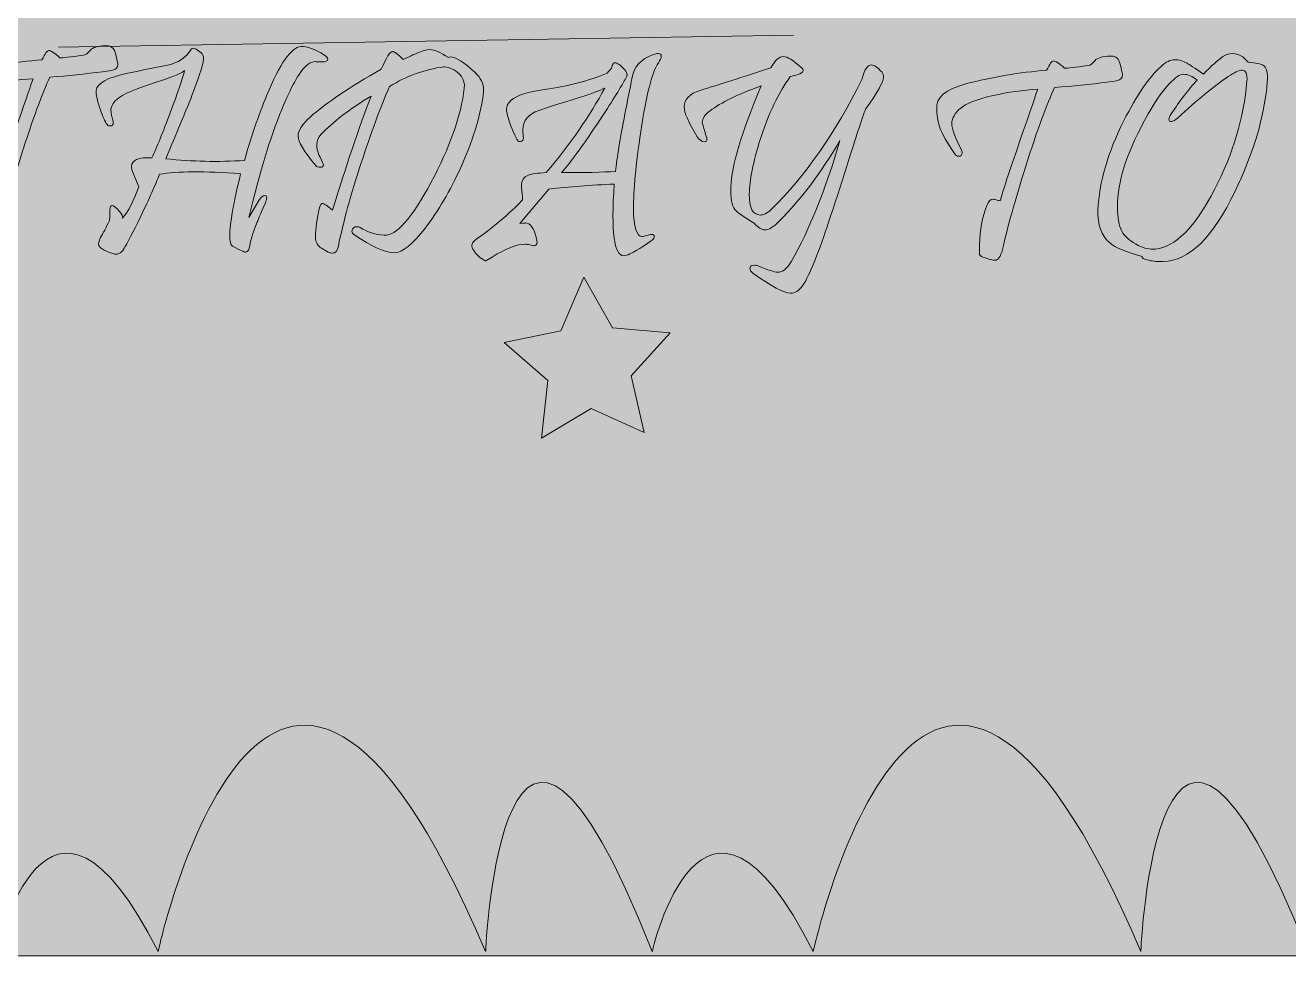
# Model space of a CAD drawing. Header units: inches. Extents: x -2 to 803, y -601 to 0.
# Drawn here: x 287.9 to 595.5, y -601 to -374.5 of the extents above; entities that cross this region are included whole.
import ezdxf

# ---------------------------------------------------------------- set-up
doc = ezdxf.new("R2010")
doc.units = ezdxf.units.IN
doc.header["$MEASUREMENT"] = 0
doc.layers.add('down', color=7, linetype='Continuous')
doc.layers.add('rec', color=7, linetype='Continuous')

# ---------------------------------------------------------------- blocks, each defined once
blk = doc.blocks.new('block 2')
at = {"layer": 'down', "true_color": 0xff7bac}
h = blk.add_hatch(color=241, dxfattribs=at)
h.dxf.hatch_style = 2
edge = h.paths.add_edge_path()
edge.add_spline(control_points=[(160.81, -600), (160.81, -600), (187.84, -476), (240.54, -600), (240.54, -600), (244.59, -507.27), (281.08, -600), (281.08, -600), (293.24, -546.09), (320.27, -600)], knot_values=[0, 0, 0, 0, 1, 1, 1, 2, 2, 2, 3, 3, 3, 3], degree=3, periodic=0)
edge.add_line((320.27, -600), (160.81, -600))
h = blk.add_hatch(color=241, dxfattribs=at)
h.dxf.hatch_style = 2
edge = h.paths.add_edge_path()
edge.add_spline(control_points=[(320.27, -600), (320.27, -600), (347.3, -476), (400, -600), (400, -600), (404.05, -507.27), (440.54, -600), (440.54, -600), (452.7, -546.09), (479.73, -600)], knot_values=[0, 0, 0, 0, 1, 1, 1, 2, 2, 2, 3, 3, 3, 3], degree=3, periodic=0)
edge.add_line((479.73, -600), (320.27, -600))
h = blk.add_hatch(color=241, dxfattribs=at)
h.dxf.hatch_style = 2
edge = h.paths.add_edge_path()
edge.add_spline(control_points=[(479.73, -600), (479.73, -600), (506.76, -476), (559.46, -600), (559.46, -600), (563.51, -507.27), (600, -600), (600, -600), (612.16, -546.09), (639.19, -600)], knot_values=[0, 0, 0, 0, 1, 1, 1, 2, 2, 2, 3, 3, 3, 3], degree=3, periodic=0)
edge.add_line((639.19, -600), (479.73, -600))
at = {"layer": 'down', "lineweight": 0}
for points in [[(160.81, -600), (160.81, -600), (187.84, -476), (240.54, -600), (240.54, -600), (244.59, -507.27), (281.08, -600), (281.08, -600), (293.24, -546.09), (320.27, -600)], [(320.27, -600), (320.27, -600), (347.3, -476), (400, -600), (400, -600), (404.05, -507.27), (440.54, -600), (440.54, -600), (452.7, -546.09), (479.73, -600)], [(479.73, -600), (479.73, -600), (506.76, -476), (559.46, -600), (559.46, -600), (563.51, -507.27), (600, -600), (600, -600), (612.16, -546.09), (639.19, -600)]]:
    blk.add_open_spline(points, degree=3, knots=[0, 0, 0, 0, 1, 1, 1, 2, 2, 2, 3, 3, 3, 3], dxfattribs=at)
blk = doc.blocks.new('block 4')
at = {"layer": 'down', "true_color": 0xffffff}
h = blk.add_hatch(color=7, dxfattribs=at)
h.dxf.hatch_style = 2
edge = h.paths.add_edge_path()
edge.add_spline(control_points=[(310.41, -383.5), (310.46, -383.71), (310.48, -383.9), (310.48, -384.06), (310.47, -384.74), (310.04, -385.19), (309.2, -385.42), (309.15, -385.44), (308.34, -385.56), (306.77, -385.78), (302.61, -386.32), (298.34, -386.76), (293.96, -387.09), (292.06, -391.03), (289.72, -397.43), (286.94, -406.29), (284.37, -414.37), (282.47, -421.12), (281.24, -426.55), (280.83, -428.3), (280.23, -429.17), (279.46, -429.17), (278.96, -429.16), (277.97, -428.89), (276.48, -428.36), (275.94, -428.19), (275.65, -427.87), (275.61, -427.4), (275.65, -427.87), (275.68, -427.16), (275.7, -425.26), (275.74, -421.81), (276.32, -418.68), (277.45, -415.86), (277.88, -414.81), (278.36, -414.28), (278.87, -414.29), (279.01, -414.29), (279.29, -414.34), (279.7, -414.46), (280.11, -414.56), (280.44, -414.63), (280.7, -414.66), (281.35, -412.27), (282.9, -407.57), (285.34, -400.54), (288.1, -392.6), (289.59, -388.24), (289.84, -387.47), (286.23, -387.71), (282.61, -388.24), (278.99, -389.05), (274.98, -389.99), (272.34, -391), (271.09, -392.09), (269.67, -393.34), (268.95, -394.59), (268.94, -395.83), (268.92, -397.17), (269.68, -399.26), (271.19, -402.11), (271.35, -402.42), (271.43, -402.7), (271.43, -402.96), (271.42, -403.55), (271.15, -403.84), (270.61, -403.83), (270.24, -403.83), (269.9, -403.6), (269.6, -403.15), (267.78, -400.48), (266.59, -398.41), (266.04, -396.93), (265.66, -395.89), (265.39, -394.4), (265.25, -392.45), (265.02, -389.59), (267.39, -387.51), (272.38, -386.2), (278.86, -384.51), (285.4, -383.4), (291.99, -382.89), (292.76, -381.37), (293.32, -380.61), (293.67, -380.62), (294.21, -380.62), (295.12, -381.22), (296.39, -382.4), (297, -382.41), (298.89, -382.2), (302.06, -381.76), (302.62, -381.67), (303.2, -381.27), (303.8, -380.55), (304.32, -379.87), (305.55, -379.5), (307.5, -379.43), (308.55, -379.39), (309.28, -379.8), (309.67, -380.64), (309.74, -380.76), (309.98, -381.71), (310.41, -383.5)], knot_values=[0, 0, 0, 0, 1, 1, 1, 2, 2, 2, 3, 3, 3, 4, 4, 4, 5, 5, 5, 6, 6, 6, 7, 7, 7, 8, 8, 8, 9, 9, 9, 10, 10, 10, 11, 11, 11, 12, 12, 12, 13, 13, 13, 14, 14, 14, 15, 15, 15, 16, 16, 16, 17, 17, 17, 18, 18, 18, 19, 19, 19, 20, 20, 20, 21, 21, 21, 22, 22, 22, 23, 23, 23, 24, 24, 24, 25, 25, 25, 26, 26, 26, 27, 27, 27, 28, 28, 28, 29, 29, 29, 30, 30, 30, 31, 31, 31, 32, 32, 32, 33, 33, 33, 34, 34, 34, 34], degree=3, periodic=1)
h = blk.add_hatch(color=7, dxfattribs=at)
h.dxf.hatch_style = 2
edge = h.paths.add_edge_path()
edge.add_spline(control_points=[(360.74, -381.73), (361.3, -382.07), (361.58, -382.4), (361.57, -382.73), (361.57, -383.17), (361.1, -383.39), (360.16, -383.38), (358.73, -383.37), (358.16, -383.34), (358.44, -383.29), (357.69, -383.38), (356.96, -383.75), (356.25, -384.39), (354.57, -385.97), (352.61, -389.49), (350.37, -394.95), (347.54, -401.88), (344.88, -410.66), (342.4, -421.27), (342.4, -421.27), (344.83, -417.12), (344.83, -417.12), (345.31, -416.32), (345.8, -415.93), (346.29, -415.93), (346.57, -415.94), (346.71, -416.13), (346.71, -416.5), (346.7, -416.78), (346.6, -417.17), (346.41, -417.66), (345.09, -420.69), (344.41, -422.28), (344.36, -422.42), (343.44, -424.66), (342.89, -426.39), (342.69, -427.6), (342.49, -429.01), (342.13, -429.71), (341.61, -429.7), (341.21, -429.7), (340.14, -429.21), (338.39, -428.23), (337.92, -427.97), (337.7, -427.08), (337.71, -425.58), (337.74, -422.77), (338.63, -417.78), (340.37, -410.6), (331.58, -409.97), (325.01, -410.02), (320.64, -410.75), (319.61, -413.34), (318.1, -416.69), (316.13, -420.81), (314.15, -424.92), (312.76, -427.61), (311.95, -428.87), (311.21, -430.03), (310.31, -430.43), (309.26, -430.07), (306.93, -429.27), (305.76, -428.52), (305.77, -427.82), (305.77, -427.42), (305.94, -426.87), (306.28, -426.17), (306.9, -425.15), (307.62, -423.76), (308.43, -422.01), (308.48, -421.8), (308.51, -420.93), (308.53, -419.41), (308.54, -418.71), (308.75, -418.36), (309.17, -418.36), (309.48, -418.37), (310.05, -418.85), (310.88, -419.82), (311.46, -420.46), (311.7, -421), (311.6, -421.45), (313, -419.84), (314.34, -417.29), (315.62, -413.79), (314.4, -411.2), (313.8, -409.55), (313.81, -408.85), (313.82, -407.3), (315.48, -406.59), (318.78, -406.72), (319.96, -404.18), (321.44, -400.54), (323.22, -395.8), (325.08, -390.85), (326.25, -387.4), (326.74, -385.46), (326.38, -385.95), (324.51, -386.76), (321.12, -387.9), (316.87, -389.31), (314.03, -390.35), (312.62, -391.01), (310.1, -392.23), (308.83, -393.61), (308.81, -395.16), (308.81, -395.81), (308.97, -396.7), (309.31, -397.83), (309.36, -397.97), (309.38, -398.11), (309.38, -398.25), (309.37, -398.75), (309.13, -398.99), (308.63, -398.98), (308.21, -398.98), (307.89, -398.78), (307.66, -398.38), (307.1, -397.41), (306.57, -396.12), (306.04, -394.49), (305.43, -392.66), (305.15, -391.29), (305.21, -390.37), (305.34, -388.59), (307.92, -387.18), (312.95, -386.13), (316.31, -385.43), (319.66, -384.75), (322.99, -384.09), (325.22, -383.48), (326.79, -382.5), (327.7, -381.15), (328.22, -380.4), (328.58, -380.03), (328.76, -380.03), (329.12, -380.04), (329.79, -380.42), (330.79, -381.18), (331.16, -381.46), (331.35, -381.93), (331.34, -382.59), (331.33, -383.81), (330.14, -387.44), (327.78, -393.49), (326.65, -396.1), (324.79, -400.59), (322.19, -406.97), (328.56, -407.64), (334.94, -407.78), (341.31, -407.37), (342.9, -401.74), (344.68, -396.49), (346.68, -391.61), (349.9, -383.77), (352.7, -379.78), (355.07, -379.64), (356.5, -379.56), (358.39, -380.26), (360.74, -381.73)], knot_values=[0, 0, 0, 0, 1, 1, 1, 2, 2, 2, 3, 3, 3, 4, 4, 4, 5, 5, 5, 6, 6, 6, 7, 7, 7, 8, 8, 8, 9, 9, 9, 10, 10, 10, 11, 11, 11, 12, 12, 12, 13, 13, 13, 14, 14, 14, 15, 15, 15, 16, 16, 16, 17, 17, 17, 18, 18, 18, 19, 19, 19, 20, 20, 20, 21, 21, 21, 22, 22, 22, 23, 23, 23, 24, 24, 24, 25, 25, 25, 26, 26, 26, 27, 27, 27, 28, 28, 28, 29, 29, 29, 30, 30, 30, 31, 31, 31, 32, 32, 32, 33, 33, 33, 34, 34, 34, 35, 35, 35, 36, 36, 36, 37, 37, 37, 38, 38, 38, 39, 39, 39, 40, 40, 40, 41, 41, 41, 42, 42, 42, 43, 43, 43, 44, 44, 44, 45, 45, 45, 46, 46, 46, 47, 47, 47, 48, 48, 48, 49, 49, 49, 50, 50, 50, 51, 51, 51, 52, 52, 52, 53, 53, 53, 53], degree=3, periodic=1)
h = blk.add_hatch(color=7, dxfattribs=at)
h.dxf.hatch_style = 2
edge = h.paths.add_edge_path()
edge.add_spline(control_points=[(399.38, -391.56), (398.6, -396.99), (396.78, -402.84), (393.93, -409.11), (391.34, -414.83), (388.47, -419.72), (385.34, -423.77), (382.2, -427.83), (379.7, -429.86), (377.82, -429.87), (375.5, -429.84), (372.21, -428.37), (367.95, -425.44), (367.63, -425.2), (367.47, -424.93), (367.47, -424.63), (367.48, -423.88), (367.92, -423.51), (368.78, -423.51), (369.02, -423.52), (369.25, -423.58), (369.48, -423.7), (371.23, -424.82), (373.17, -425.45), (375.3, -425.59), (378.23, -425.76), (382.02, -421.5), (386.68, -412.8), (391.29, -404.22), (394, -396.55), (394.8, -389.79), (395.05, -387.61), (393.9, -385.98), (391.33, -384.9), (390.7, -384.66), (390.17, -384.56), (389.75, -384.6), (385.22, -385.19), (380.83, -386.78), (376.59, -389.39), (374.33, -394.61), (372.04, -400.8), (369.72, -407.95), (367.17, -415.75), (365.32, -422.51), (364.16, -428.21), (363.92, -429.38), (363.42, -429.96), (362.67, -429.96), (362.39, -429.95), (362.06, -429.87), (361.69, -429.7), (360.47, -429.05), (359.68, -428.53), (359.31, -428.13), (358.8, -427.58), (358.55, -426.84), (358.56, -425.91), (358.58, -423.94), (358.92, -421.58), (359.58, -418.85), (359.75, -418.17), (360, -417.83), (360.33, -417.84), (360.64, -417.84), (361.44, -418.39), (362.74, -419.48), (366.04, -408.66), (369.16, -399.4), (372.1, -391.7), (366.84, -394.92), (362.78, -398.04), (359.91, -401.06), (359.24, -401.78), (358.91, -402.62), (358.9, -403.58), (358.89, -404.45), (359.16, -405.44), (359.71, -406.54), (360.26, -407.65), (360.54, -408.29), (360.53, -408.45), (360.53, -408.85), (360.26, -409.05), (359.72, -409.04), (359.25, -409.04), (358.9, -408.9), (358.67, -408.64), (355.77, -405.17), (354.34, -402.77), (354.35, -401.46), (354.36, -400.08), (355.32, -398.55), (357.21, -396.89), (361.21, -393.34), (366.99, -389.44), (374.56, -385.18), (375.83, -382.29), (376.75, -380.85), (377.31, -380.85), (377.73, -380.86), (378.59, -381.5), (379.89, -382.78), (381.19, -382.2), (382.48, -381.63), (383.78, -381.06), (384.86, -380.6), (385.74, -380.38), (386.42, -380.38), (387.54, -380.39), (389.05, -381.04), (390.94, -382.33), (391.03, -382.23), (391.18, -382.19), (391.39, -382.19), (392.71, -382.21), (394.7, -383.44), (397.37, -385.91), (398.81, -387.26), (399.52, -388.71), (399.5, -390.26), (399.5, -390.63), (399.46, -391.06), (399.38, -391.56)], knot_values=[0, 0, 0, 0, 1, 1, 1, 2, 2, 2, 3, 3, 3, 4, 4, 4, 5, 5, 5, 6, 6, 6, 7, 7, 7, 8, 8, 8, 9, 9, 9, 10, 10, 10, 11, 11, 11, 12, 12, 12, 13, 13, 13, 14, 14, 14, 15, 15, 15, 16, 16, 16, 17, 17, 17, 18, 18, 18, 19, 19, 19, 20, 20, 20, 21, 21, 21, 22, 22, 22, 23, 23, 23, 24, 24, 24, 25, 25, 25, 26, 26, 26, 27, 27, 27, 28, 28, 28, 29, 29, 29, 30, 30, 30, 31, 31, 31, 32, 32, 32, 33, 33, 33, 34, 34, 34, 35, 35, 35, 36, 36, 36, 37, 37, 37, 38, 38, 38, 39, 39, 39, 40, 40, 40, 41, 41, 41, 41], degree=3, periodic=1)
h = blk.add_hatch(color=7, dxfattribs=at)
h.dxf.hatch_style = 2
edge = h.paths.add_edge_path()
edge.add_spline(control_points=[(442.04, -383.63), (440.57, -385.7), (439.14, -391.28), (437.75, -400.35), (436.55, -408.38), (435.96, -414.65), (435.98, -419.15), (436.03, -423.65), (436.74, -425.91), (438.12, -425.92), (438.38, -425.92), (438.75, -425.83), (439.23, -425.65), (439.72, -425.47), (440.09, -425.38), (440.34, -425.38), (440.81, -425.38), (441.05, -425.56), (441.04, -425.91), (441.04, -426.17), (440.86, -426.45), (440.51, -426.75), (439.32, -427.77), (437.52, -428.9), (435.09, -430.14), (434.5, -430.44), (434, -430.59), (433.58, -430.58), (431.28, -430.56), (430.52, -424.74), (431.29, -413.12), (425.67, -413.39), (420.35, -413.79), (415.36, -414.33), (415.36, -414.33), (408.31, -422.76), (408.31, -422.76), (409.55, -422.63), (410.02, -422.57), (409.71, -422.57), (410.84, -422.58), (411.7, -423.74), (412.28, -426.04), (412.44, -426.58), (412.52, -427), (412.51, -427.31), (412.51, -427.87), (412.26, -428.15), (411.77, -428.14), (411.53, -428.14), (411.19, -428.08), (410.73, -427.96), (410.28, -427.83), (409.92, -427.77), (409.66, -427.77), (407.67, -427.75), (404.98, -428.79), (401.58, -430.89), (401.58, -430.89), (400.06, -431.82), (400.06, -431.82), (399.87, -431.82), (399.52, -431.64), (399.01, -431.28), (397.91, -430.52), (397.15, -429.61), (396.71, -428.55), (396.44, -427.82), (396.86, -427.1), (397.97, -426.38), (399.43, -425.46), (401.44, -423.9), (403.99, -421.7), (406.55, -419.5), (408.22, -417.91), (409, -416.93), (408.81, -414.8), (408.72, -413.69), (408.72, -413.59), (408.78, -412.26), (409.29, -411.39), (410.26, -411.01), (411.1, -410.66), (412.61, -410.44), (414.76, -410.35), (420.65, -403.33), (425.4, -396.47), (429, -389.75), (427.85, -390.35), (425.78, -391.11), (422.79, -392.04), (418.02, -393.54), (414.73, -394.6), (412.92, -395.21), (410.35, -396.1), (409.06, -397.68), (409.04, -399.95), (409.03, -400.42), (409.07, -400.94), (409.16, -401.5), (409.29, -402.37), (409.06, -402.8), (408.48, -402.79), (408.06, -402.79), (407.75, -402.6), (407.57, -402.22), (406.31, -399.52), (405.57, -397.61), (405.34, -396.5), (405.14, -395.52), (405.04, -395), (405.04, -394.96), (405.05, -394.13), (405.45, -393.39), (406.23, -392.72), (407.65, -391.54), (410.33, -390.67), (414.27, -390.13), (420.19, -389.3), (425.29, -387.96), (429.57, -386.1), (430.09, -385.59), (430.38, -385.3), (430.42, -385.23), (430.54, -385.07), (430.67, -384.75), (430.8, -384.29), (430.94, -383.82), (431.17, -383.59), (431.49, -383.59), (432.03, -383.6), (432.84, -384.18), (433.9, -385.34), (434.25, -385.74), (434.42, -386.14), (434.42, -386.54), (434.42, -386.77), (434.01, -387.58), (433.2, -388.95), (431.43, -392), (429.07, -395.7), (426.12, -400.02), (422.84, -404.87), (420.29, -408.3), (418.49, -410.32), (424.07, -410.38), (428.44, -410.28), (431.61, -410.03), (431.97, -406.75), (432.73, -402.08), (433.9, -396.03), (434.49, -393.06), (435.08, -390.08), (435.68, -387.11), (436.05, -384.59), (437.77, -382.75), (440.83, -381.61), (441.3, -381.43), (441.69, -381.34), (442, -381.34), (442.51, -381.35), (442.77, -381.57), (442.76, -382.02), (442.76, -382.44), (442.52, -382.98), (442.04, -383.63)], knot_values=[0, 0, 0, 0, 1, 1, 1, 2, 2, 2, 3, 3, 3, 4, 4, 4, 5, 5, 5, 6, 6, 6, 7, 7, 7, 8, 8, 8, 9, 9, 9, 10, 10, 10, 11, 11, 11, 12, 12, 12, 13, 13, 13, 14, 14, 14, 15, 15, 15, 16, 16, 16, 17, 17, 17, 18, 18, 18, 19, 19, 19, 20, 20, 20, 21, 21, 21, 22, 22, 22, 23, 23, 23, 24, 24, 24, 25, 25, 25, 26, 26, 26, 27, 27, 27, 28, 28, 28, 29, 29, 29, 30, 30, 30, 31, 31, 31, 32, 32, 32, 33, 33, 33, 34, 34, 34, 35, 35, 35, 36, 36, 36, 37, 37, 37, 38, 38, 38, 39, 39, 39, 40, 40, 40, 41, 41, 41, 42, 42, 42, 43, 43, 43, 44, 44, 44, 45, 45, 45, 46, 46, 46, 47, 47, 47, 48, 48, 48, 49, 49, 49, 50, 50, 50, 51, 51, 51, 52, 52, 52, 53, 53, 53, 54, 54, 54, 55, 55, 55, 55], degree=3, periodic=1)
h = blk.add_hatch(color=7, dxfattribs=at)
h.dxf.hatch_style = 2
edge = h.paths.add_edge_path()
edge.add_spline(control_points=[(496.41, -385.84), (496.71, -386.22), (496.86, -386.63), (496.85, -387.08), (496.84, -388.23), (495.38, -390.83), (492.48, -394.87), (491.81, -396.53), (489.9, -402.36), (486.75, -412.36), (483.64, -422.17), (481.28, -429.03), (479.64, -432.92), (478.59, -435.42), (477.73, -437.11), (477.06, -437.99), (476.23, -439.13), (475.27, -439.7), (474.19, -439.69), (472.6, -439.67), (469.56, -438.03), (465.07, -434.78), (464.56, -434.4), (464.3, -434.03), (464.31, -433.68), (464.31, -433.14), (464.7, -432.87), (465.47, -432.88), (465.76, -432.88), (466.04, -432.95), (466.32, -433.07), (468.79, -434.08), (470.34, -434.58), (470.98, -434.59), (472.29, -434.61), (473.45, -433.71), (474.45, -431.92), (478.84, -424.16), (482.76, -414.37), (486.22, -402.54), (481.68, -410.33), (476.76, -416.87), (471.46, -422.19), (470.04, -423.6), (468.87, -424.3), (467.95, -424.29), (467.2, -424.29), (466.33, -423.75), (465.33, -422.68), (462.66, -421.02), (461.1, -419.9), (460.66, -419.33), (459.89, -418.34), (459.56, -416.51), (459.66, -413.84), (459.85, -408.75), (462.32, -400.55), (467.05, -389.23), (461.41, -391.26), (457.26, -393.28), (454.61, -395.29), (453.36, -396.24), (452.73, -397.17), (452.72, -398.08), (452.72, -398.16), (453.08, -399.42), (453.81, -401.89), (453.85, -402.03), (453.87, -402.16), (453.87, -402.28), (453.87, -402.65), (453.67, -402.84), (453.27, -402.84), (452.61, -402.83), (452.03, -402.41), (451.52, -401.59), (449.38, -398.17), (448.31, -395.74), (448.33, -394.31), (448.35, -392.48), (449.64, -391.15), (452.2, -390.31), (456.76, -388.95), (462.5, -387.11), (469.42, -384.79), (470.47, -382.97), (471.47, -382.07), (472.43, -382.08), (473.44, -382.09), (474.9, -382.97), (476.8, -384.73), (477.13, -385.01), (477.29, -385.27), (477.29, -385.5), (477.28, -386.02), (476.23, -386.51), (474.14, -386.98), (471.29, -390.87), (468.86, -395.97), (466.85, -402.27), (465.1, -407.76), (464.21, -412.21), (464.18, -415.61), (464.14, -418.96), (465.03, -420.64), (466.83, -420.66), (467.7, -420.67), (468.58, -420.23), (469.48, -419.35), (477.89, -411.07), (485.24, -400.52), (491.54, -387.69), (492.17, -385.31), (492.96, -384.12), (493.89, -384.13), (494.57, -384.14), (495.41, -384.71), (496.41, -385.84)], knot_values=[0, 0, 0, 0, 1, 1, 1, 2, 2, 2, 3, 3, 3, 4, 4, 4, 5, 5, 5, 6, 6, 6, 7, 7, 7, 8, 8, 8, 9, 9, 9, 10, 10, 10, 11, 11, 11, 12, 12, 12, 13, 13, 13, 14, 14, 14, 15, 15, 15, 16, 16, 16, 17, 17, 17, 18, 18, 18, 19, 19, 19, 20, 20, 20, 21, 21, 21, 22, 22, 22, 23, 23, 23, 24, 24, 24, 25, 25, 25, 26, 26, 26, 27, 27, 27, 28, 28, 28, 29, 29, 29, 30, 30, 30, 31, 31, 31, 32, 32, 32, 33, 33, 33, 34, 34, 34, 35, 35, 35, 36, 36, 36, 37, 37, 37, 38, 38, 38, 39, 39, 39, 39], degree=3, periodic=1)
h = blk.add_hatch(color=7, dxfattribs=at)
h.dxf.hatch_style = 2
edge = h.paths.add_edge_path()
edge.add_spline(control_points=[(554.95, -386.03), (554.99, -386.24), (555.01, -386.43), (555.01, -386.59), (555, -387.27), (554.58, -387.72), (553.73, -387.95), (553.68, -387.97), (552.87, -388.09), (551.3, -388.31), (547.15, -388.85), (542.88, -389.29), (538.49, -389.62), (536.6, -393.56), (534.26, -399.96), (531.47, -408.81), (528.9, -416.9), (527, -423.65), (525.78, -429.08), (525.36, -430.83), (524.76, -431.7), (523.99, -431.69), (523.5, -431.69), (522.5, -431.42), (521.01, -430.89), (520.47, -430.72), (520.18, -430.4), (520.14, -429.93), (520.18, -430.4), (520.21, -429.69), (520.23, -427.79), (520.27, -424.34), (520.85, -421.21), (521.98, -418.38), (522.42, -417.33), (522.89, -416.81), (523.41, -416.82), (523.55, -416.82), (523.82, -416.87), (524.23, -416.98), (524.64, -417.09), (524.97, -417.16), (525.23, -417.19), (525.89, -414.8), (527.44, -410.1), (529.88, -403.07), (532.63, -395.12), (534.13, -390.77), (534.37, -390), (530.76, -390.24), (527.14, -390.77), (523.53, -391.57), (519.51, -392.52), (516.87, -393.53), (515.62, -394.62), (514.2, -395.87), (513.48, -397.12), (513.47, -398.36), (513.46, -399.7), (514.21, -401.79), (515.73, -404.64), (515.89, -404.95), (515.97, -405.23), (515.96, -405.49), (515.96, -406.07), (515.69, -406.36), (515.15, -406.36), (514.77, -406.35), (514.43, -406.13), (514.13, -405.68), (512.31, -403.01), (511.12, -400.94), (510.58, -399.46), (510.19, -398.42), (509.92, -396.93), (509.78, -394.98), (509.55, -392.12), (511.93, -390.04), (516.91, -388.73), (523.4, -387.04), (529.94, -385.93), (536.53, -385.41), (537.29, -383.9), (537.85, -383.14), (538.2, -383.15), (538.74, -383.15), (539.65, -383.75), (540.93, -384.93), (541.54, -384.94), (543.43, -384.72), (546.59, -384.29), (547.16, -384.2), (547.74, -383.8), (548.33, -383.08), (548.85, -382.4), (550.09, -382.03), (552.03, -381.95), (553.09, -381.92), (553.81, -382.32), (554.2, -383.17), (554.27, -383.29), (554.52, -384.24), (554.95, -386.03)], knot_values=[0, 0, 0, 0, 1, 1, 1, 2, 2, 2, 3, 3, 3, 4, 4, 4, 5, 5, 5, 6, 6, 6, 7, 7, 7, 8, 8, 8, 9, 9, 9, 10, 10, 10, 11, 11, 11, 12, 12, 12, 13, 13, 13, 14, 14, 14, 15, 15, 15, 16, 16, 16, 17, 17, 17, 18, 18, 18, 19, 19, 19, 20, 20, 20, 21, 21, 21, 22, 22, 22, 23, 23, 23, 24, 24, 24, 25, 25, 25, 26, 26, 26, 27, 27, 27, 28, 28, 28, 29, 29, 29, 30, 30, 30, 31, 31, 31, 32, 32, 32, 33, 33, 33, 34, 34, 34, 34], degree=3, periodic=1)
h = blk.add_hatch(color=7, dxfattribs=at)
h.dxf.hatch_style = 2
edge = h.paths.add_edge_path()
edge.add_spline(control_points=[(589.95, -391.07), (589.03, -398.37), (586.52, -406.3), (582.42, -414.86), (577.08, -426.1), (571.24, -431.82), (564.91, -432.01), (563.69, -432.05), (562.53, -431.94), (561.43, -431.69), (560.17, -431.45), (559.62, -431.12), (559.79, -430.73), (555.96, -429.75), (553.31, -428.63), (551.85, -427.38), (549.82, -425.64), (548.89, -423), (549.04, -419.44), (549.35, -412.64), (551.45, -405.39), (555.35, -397.67), (558.49, -391.47), (561.5, -387.07), (564.38, -384.47), (565.59, -383.38), (566.7, -382.84), (567.71, -382.85), (568.71, -382.87), (569.73, -383.16), (570.75, -383.73), (571.17, -383.97), (572.5, -384.85), (574.73, -386.37), (576.58, -384.4), (578.16, -382.97), (579.46, -382.1), (580.23, -381.59), (581.03, -381.34), (581.85, -381.35), (583.24, -381.36), (584.47, -382.07), (585.56, -383.46), (587.5, -383.6), (588.75, -383.87), (589.31, -384.27), (589.99, -384.72), (590.32, -385.67), (590.3, -387.1), (590.29, -387.92), (590.18, -389.24), (589.95, -391.07)], knot_values=[0, 0, 0, 0, 1, 1, 1, 2, 2, 2, 3, 3, 3, 4, 4, 4, 5, 5, 5, 6, 6, 6, 7, 7, 7, 8, 8, 8, 9, 9, 9, 10, 10, 10, 11, 11, 11, 12, 12, 12, 13, 13, 13, 14, 14, 14, 15, 15, 15, 16, 16, 16, 17, 17, 17, 17], degree=3, periodic=1)
edge = h.paths.add_edge_path()
edge.add_spline(control_points=[(585.3, -388.06), (585.44, -386.31), (585.04, -385.42), (584.1, -385.41), (583.35, -385.41), (582.22, -385.92), (580.71, -386.96), (577.31, -389.25), (573.19, -392.63), (568.37, -397.1), (567.82, -397.61), (567.34, -397.88), (566.92, -397.89), (566.52, -397.94), (566.32, -397.76), (566.32, -397.36), (566.33, -396.99), (566.51, -396.54), (566.87, -396.03), (568.94, -392.86), (571.05, -390.12), (573.21, -387.8), (572, -386.87), (570.92, -386.4), (569.95, -386.39), (569.37, -386.39), (568.85, -386.56), (568.4, -386.9), (565.78, -388.78), (562.79, -392.95), (559.45, -399.43), (555.45, -407.1), (553.57, -413.85), (553.79, -419.66), (553.88, -422.03), (554.32, -423.83), (555.1, -425.05), (555.8, -426.12), (557.04, -427.11), (558.83, -428.05), (560.26, -428.79), (561.66, -429.09), (563.04, -428.97), (567.83, -428.5), (572.62, -423.67), (577.4, -414.46), (581.94, -405.69), (584.58, -396.89), (585.3, -388.06)], knot_values=[0, 0, 0, 0, 1, 1, 1, 2, 2, 2, 3, 3, 3, 4, 4, 4, 5, 5, 5, 6, 6, 6, 7, 7, 7, 8, 8, 8, 9, 9, 9, 10, 10, 10, 11, 11, 11, 12, 12, 12, 13, 13, 13, 14, 14, 14, 15, 15, 15, 16, 16, 16, 16], degree=3, periodic=1)
at = {"layer": 'down', "lineweight": 0}
for points, knots in [([(310.41, -383.5), (310.46, -383.71), (310.48, -383.9), (310.48, -384.06), (310.47, -384.74), (310.04, -385.19), (309.2, -385.42), (309.15, -385.44), (308.34, -385.56), (306.77, -385.78), (302.61, -386.32), (298.34, -386.76), (293.96, -387.09), (292.06, -391.03), (289.72, -397.43), (286.94, -406.29), (284.37, -414.37), (282.47, -421.12), (281.24, -426.55), (280.83, -428.3), (280.23, -429.17), (279.46, -429.17), (278.96, -429.16), (277.97, -428.89), (276.48, -428.36), (275.94, -428.19), (275.65, -427.87), (275.61, -427.4), (275.65, -427.87), (275.68, -427.16), (275.7, -425.26), (275.74, -421.81), (276.32, -418.68), (277.45, -415.86), (277.88, -414.81), (278.36, -414.28), (278.87, -414.29), (279.01, -414.29), (279.29, -414.34), (279.7, -414.46), (280.11, -414.56), (280.44, -414.63), (280.7, -414.66), (281.35, -412.27), (282.9, -407.57), (285.34, -400.54), (288.1, -392.6), (289.59, -388.24), (289.84, -387.47), (286.23, -387.71), (282.61, -388.24), (278.99, -389.05), (274.98, -389.99), (272.34, -391), (271.09, -392.09), (269.67, -393.34), (268.95, -394.59), (268.94, -395.83), (268.92, -397.17), (269.68, -399.26), (271.19, -402.11), (271.35, -402.42), (271.43, -402.7), (271.43, -402.96), (271.42, -403.55), (271.15, -403.84), (270.61, -403.83), (270.24, -403.83), (269.9, -403.6), (269.6, -403.15), (267.78, -400.48), (266.59, -398.41), (266.04, -396.93), (265.66, -395.89), (265.39, -394.4), (265.25, -392.45), (265.02, -389.59), (267.39, -387.51), (272.38, -386.2), (278.86, -384.51), (285.4, -383.4), (291.99, -382.89), (292.76, -381.37), (293.32, -380.61), (293.67, -380.62), (294.21, -380.62), (295.12, -381.22), (296.39, -382.4), (297, -382.41), (298.89, -382.2), (302.06, -381.76), (302.62, -381.67), (303.2, -381.27), (303.8, -380.55), (304.32, -379.87), (305.55, -379.5), (307.5, -379.43), (308.55, -379.39), (309.28, -379.8), (309.67, -380.64), (309.74, -380.76), (309.98, -381.71), (310.41, -383.5)], [0, 0, 0, 0, 1, 1, 1, 2, 2, 2, 3, 3, 3, 4, 4, 4, 5, 5, 5, 6, 6, 6, 7, 7, 7, 8, 8, 8, 9, 9, 9, 10, 10, 10, 11, 11, 11, 12, 12, 12, 13, 13, 13, 14, 14, 14, 15, 15, 15, 16, 16, 16, 17, 17, 17, 18, 18, 18, 19, 19, 19, 20, 20, 20, 21, 21, 21, 22, 22, 22, 23, 23, 23, 24, 24, 24, 25, 25, 25, 26, 26, 26, 27, 27, 27, 28, 28, 28, 29, 29, 29, 30, 30, 30, 31, 31, 31, 32, 32, 32, 33, 33, 33, 34, 34, 34, 34]), ([(360.74, -381.73), (361.3, -382.07), (361.58, -382.4), (361.57, -382.73), (361.57, -383.17), (361.1, -383.39), (360.16, -383.38), (358.73, -383.37), (358.16, -383.34), (358.44, -383.29), (357.69, -383.38), (356.96, -383.75), (356.25, -384.39), (354.57, -385.97), (352.61, -389.49), (350.37, -394.95), (347.54, -401.88), (344.88, -410.66), (342.4, -421.27), (342.4, -421.27), (344.83, -417.12), (344.83, -417.12), (345.31, -416.32), (345.8, -415.93), (346.29, -415.93), (346.57, -415.94), (346.71, -416.13), (346.71, -416.5), (346.7, -416.78), (346.6, -417.17), (346.41, -417.66), (345.09, -420.69), (344.41, -422.28), (344.36, -422.42), (343.44, -424.66), (342.89, -426.39), (342.69, -427.6), (342.49, -429.01), (342.13, -429.71), (341.61, -429.7), (341.21, -429.7), (340.14, -429.21), (338.39, -428.23), (337.92, -427.97), (337.7, -427.08), (337.71, -425.58), (337.74, -422.77), (338.63, -417.78), (340.37, -410.6), (331.58, -409.97), (325.01, -410.02), (320.64, -410.75), (319.61, -413.34), (318.1, -416.69), (316.13, -420.81), (314.15, -424.92), (312.76, -427.61), (311.95, -428.87), (311.21, -430.03), (310.31, -430.43), (309.26, -430.07), (306.93, -429.27), (305.76, -428.52), (305.77, -427.82), (305.77, -427.42), (305.94, -426.87), (306.28, -426.17), (306.9, -425.15), (307.62, -423.76), (308.43, -422.01), (308.48, -421.8), (308.51, -420.93), (308.53, -419.41), (308.54, -418.71), (308.75, -418.36), (309.17, -418.36), (309.48, -418.37), (310.05, -418.85), (310.88, -419.82), (311.46, -420.46), (311.7, -421), (311.6, -421.45), (313, -419.84), (314.34, -417.29), (315.62, -413.79), (314.4, -411.2), (313.8, -409.55), (313.81, -408.85), (313.82, -407.3), (315.48, -406.59), (318.78, -406.72), (319.96, -404.18), (321.44, -400.54), (323.22, -395.8), (325.08, -390.85), (326.25, -387.4), (326.74, -385.46), (326.38, -385.95), (324.51, -386.76), (321.12, -387.9), (316.87, -389.31), (314.03, -390.35), (312.62, -391.01), (310.1, -392.23), (308.83, -393.61), (308.81, -395.16), (308.81, -395.81), (308.97, -396.7), (309.31, -397.83), (309.36, -397.97), (309.38, -398.11), (309.38, -398.25), (309.37, -398.75), (309.13, -398.99), (308.63, -398.98), (308.21, -398.98), (307.89, -398.78), (307.66, -398.38), (307.1, -397.41), (306.57, -396.12), (306.04, -394.49), (305.43, -392.66), (305.15, -391.29), (305.21, -390.37), (305.34, -388.59), (307.92, -387.18), (312.95, -386.13), (316.31, -385.43), (319.66, -384.75), (322.99, -384.09), (325.22, -383.48), (326.79, -382.5), (327.7, -381.15), (328.22, -380.4), (328.58, -380.03), (328.76, -380.03), (329.12, -380.04), (329.79, -380.42), (330.79, -381.18), (331.16, -381.46), (331.35, -381.93), (331.34, -382.59), (331.33, -383.81), (330.14, -387.44), (327.78, -393.49), (326.65, -396.1), (324.79, -400.59), (322.19, -406.97), (328.56, -407.64), (334.94, -407.78), (341.31, -407.37), (342.9, -401.74), (344.68, -396.49), (346.68, -391.61), (349.9, -383.77), (352.7, -379.78), (355.07, -379.64), (356.5, -379.56), (358.39, -380.26), (360.74, -381.73)], [0, 0, 0, 0, 1, 1, 1, 2, 2, 2, 3, 3, 3, 4, 4, 4, 5, 5, 5, 6, 6, 6, 7, 7, 7, 8, 8, 8, 9, 9, 9, 10, 10, 10, 11, 11, 11, 12, 12, 12, 13, 13, 13, 14, 14, 14, 15, 15, 15, 16, 16, 16, 17, 17, 17, 18, 18, 18, 19, 19, 19, 20, 20, 20, 21, 21, 21, 22, 22, 22, 23, 23, 23, 24, 24, 24, 25, 25, 25, 26, 26, 26, 27, 27, 27, 28, 28, 28, 29, 29, 29, 30, 30, 30, 31, 31, 31, 32, 32, 32, 33, 33, 33, 34, 34, 34, 35, 35, 35, 36, 36, 36, 37, 37, 37, 38, 38, 38, 39, 39, 39, 40, 40, 40, 41, 41, 41, 42, 42, 42, 43, 43, 43, 44, 44, 44, 45, 45, 45, 46, 46, 46, 47, 47, 47, 48, 48, 48, 49, 49, 49, 50, 50, 50, 51, 51, 51, 52, 52, 52, 53, 53, 53, 53]), ([(399.38, -391.56), (398.6, -396.99), (396.78, -402.84), (393.93, -409.11), (391.34, -414.83), (388.47, -419.72), (385.34, -423.77), (382.2, -427.83), (379.7, -429.86), (377.82, -429.87), (375.5, -429.84), (372.21, -428.37), (367.95, -425.44), (367.63, -425.2), (367.47, -424.93), (367.47, -424.63), (367.48, -423.88), (367.92, -423.51), (368.78, -423.51), (369.02, -423.52), (369.25, -423.58), (369.48, -423.7), (371.23, -424.82), (373.17, -425.45), (375.3, -425.59), (378.23, -425.76), (382.02, -421.5), (386.68, -412.8), (391.29, -404.22), (394, -396.55), (394.8, -389.79), (395.05, -387.61), (393.9, -385.98), (391.33, -384.9), (390.7, -384.66), (390.17, -384.56), (389.75, -384.6), (385.22, -385.19), (380.83, -386.78), (376.59, -389.39), (374.33, -394.61), (372.04, -400.8), (369.72, -407.95), (367.17, -415.75), (365.32, -422.51), (364.16, -428.21), (363.92, -429.38), (363.42, -429.96), (362.67, -429.96), (362.39, -429.95), (362.06, -429.87), (361.69, -429.7), (360.47, -429.05), (359.68, -428.53), (359.31, -428.13), (358.8, -427.58), (358.55, -426.84), (358.56, -425.91), (358.58, -423.94), (358.92, -421.58), (359.58, -418.85), (359.75, -418.17), (360, -417.83), (360.33, -417.84), (360.64, -417.84), (361.44, -418.39), (362.74, -419.48), (366.04, -408.66), (369.16, -399.4), (372.1, -391.7), (366.84, -394.92), (362.78, -398.04), (359.91, -401.06), (359.24, -401.78), (358.91, -402.62), (358.9, -403.58), (358.89, -404.45), (359.16, -405.44), (359.71, -406.54), (360.26, -407.65), (360.54, -408.29), (360.53, -408.45), (360.53, -408.85), (360.26, -409.05), (359.72, -409.04), (359.25, -409.04), (358.9, -408.9), (358.67, -408.64), (355.77, -405.17), (354.34, -402.77), (354.35, -401.46), (354.36, -400.08), (355.32, -398.55), (357.21, -396.89), (361.21, -393.34), (366.99, -389.44), (374.56, -385.18), (375.83, -382.29), (376.75, -380.85), (377.31, -380.85), (377.73, -380.86), (378.59, -381.5), (379.89, -382.78), (381.19, -382.2), (382.48, -381.63), (383.78, -381.06), (384.86, -380.6), (385.74, -380.38), (386.42, -380.38), (387.54, -380.39), (389.05, -381.04), (390.94, -382.33), (391.03, -382.23), (391.18, -382.19), (391.39, -382.19), (392.71, -382.21), (394.7, -383.44), (397.37, -385.91), (398.81, -387.26), (399.52, -388.71), (399.5, -390.26), (399.5, -390.63), (399.46, -391.06), (399.38, -391.56)], [0, 0, 0, 0, 1, 1, 1, 2, 2, 2, 3, 3, 3, 4, 4, 4, 5, 5, 5, 6, 6, 6, 7, 7, 7, 8, 8, 8, 9, 9, 9, 10, 10, 10, 11, 11, 11, 12, 12, 12, 13, 13, 13, 14, 14, 14, 15, 15, 15, 16, 16, 16, 17, 17, 17, 18, 18, 18, 19, 19, 19, 20, 20, 20, 21, 21, 21, 22, 22, 22, 23, 23, 23, 24, 24, 24, 25, 25, 25, 26, 26, 26, 27, 27, 27, 28, 28, 28, 29, 29, 29, 30, 30, 30, 31, 31, 31, 32, 32, 32, 33, 33, 33, 34, 34, 34, 35, 35, 35, 36, 36, 36, 37, 37, 37, 38, 38, 38, 39, 39, 39, 40, 40, 40, 41, 41, 41, 41]), ([(442.04, -383.63), (440.57, -385.7), (439.14, -391.28), (437.75, -400.35), (436.55, -408.38), (435.96, -414.65), (435.98, -419.15), (436.03, -423.65), (436.74, -425.91), (438.12, -425.92), (438.38, -425.92), (438.75, -425.83), (439.23, -425.65), (439.72, -425.47), (440.09, -425.38), (440.34, -425.38), (440.81, -425.38), (441.05, -425.56), (441.04, -425.91), (441.04, -426.17), (440.86, -426.45), (440.51, -426.75), (439.32, -427.77), (437.52, -428.9), (435.09, -430.14), (434.5, -430.44), (434, -430.59), (433.58, -430.58), (431.28, -430.56), (430.52, -424.74), (431.29, -413.12), (425.67, -413.39), (420.35, -413.79), (415.36, -414.33), (415.36, -414.33), (408.31, -422.76), (408.31, -422.76), (409.55, -422.63), (410.02, -422.57), (409.71, -422.57), (410.84, -422.58), (411.7, -423.74), (412.28, -426.04), (412.44, -426.58), (412.52, -427), (412.51, -427.31), (412.51, -427.87), (412.26, -428.15), (411.77, -428.14), (411.53, -428.14), (411.19, -428.08), (410.73, -427.96), (410.28, -427.83), (409.92, -427.77), (409.66, -427.77), (407.67, -427.75), (404.98, -428.79), (401.58, -430.89), (401.58, -430.89), (400.06, -431.82), (400.06, -431.82), (399.87, -431.82), (399.52, -431.64), (399.01, -431.28), (397.91, -430.52), (397.15, -429.61), (396.71, -428.55), (396.44, -427.82), (396.86, -427.1), (397.97, -426.38), (399.43, -425.46), (401.44, -423.9), (403.99, -421.7), (406.55, -419.5), (408.22, -417.91), (409, -416.93), (408.81, -414.8), (408.72, -413.69), (408.72, -413.59), (408.78, -412.26), (409.29, -411.39), (410.26, -411.01), (411.1, -410.66), (412.61, -410.44), (414.76, -410.35), (420.65, -403.33), (425.4, -396.47), (429, -389.75), (427.85, -390.35), (425.78, -391.11), (422.79, -392.04), (418.02, -393.54), (414.73, -394.6), (412.92, -395.21), (410.35, -396.1), (409.06, -397.68), (409.04, -399.95), (409.03, -400.42), (409.07, -400.94), (409.16, -401.5), (409.29, -402.37), (409.06, -402.8), (408.48, -402.79), (408.06, -402.79), (407.75, -402.6), (407.57, -402.22), (406.31, -399.52), (405.57, -397.61), (405.34, -396.5), (405.14, -395.52), (405.04, -395), (405.04, -394.96), (405.05, -394.13), (405.45, -393.39), (406.23, -392.72), (407.65, -391.54), (410.33, -390.67), (414.27, -390.13), (420.19, -389.3), (425.29, -387.96), (429.57, -386.1), (430.09, -385.59), (430.38, -385.3), (430.42, -385.23), (430.54, -385.07), (430.67, -384.75), (430.8, -384.29), (430.94, -383.82), (431.17, -383.59), (431.49, -383.59), (432.03, -383.6), (432.84, -384.18), (433.9, -385.34), (434.25, -385.74), (434.42, -386.14), (434.42, -386.54), (434.42, -386.77), (434.01, -387.58), (433.2, -388.95), (431.43, -392), (429.07, -395.7), (426.12, -400.02), (422.84, -404.87), (420.29, -408.3), (418.49, -410.32), (424.07, -410.38), (428.44, -410.28), (431.61, -410.03), (431.97, -406.75), (432.73, -402.08), (433.9, -396.03), (434.49, -393.06), (435.08, -390.08), (435.68, -387.11), (436.05, -384.59), (437.77, -382.75), (440.83, -381.61), (441.3, -381.43), (441.69, -381.34), (442, -381.34), (442.51, -381.35), (442.77, -381.57), (442.76, -382.02), (442.76, -382.44), (442.52, -382.98), (442.04, -383.63)], [0, 0, 0, 0, 1, 1, 1, 2, 2, 2, 3, 3, 3, 4, 4, 4, 5, 5, 5, 6, 6, 6, 7, 7, 7, 8, 8, 8, 9, 9, 9, 10, 10, 10, 11, 11, 11, 12, 12, 12, 13, 13, 13, 14, 14, 14, 15, 15, 15, 16, 16, 16, 17, 17, 17, 18, 18, 18, 19, 19, 19, 20, 20, 20, 21, 21, 21, 22, 22, 22, 23, 23, 23, 24, 24, 24, 25, 25, 25, 26, 26, 26, 27, 27, 27, 28, 28, 28, 29, 29, 29, 30, 30, 30, 31, 31, 31, 32, 32, 32, 33, 33, 33, 34, 34, 34, 35, 35, 35, 36, 36, 36, 37, 37, 37, 38, 38, 38, 39, 39, 39, 40, 40, 40, 41, 41, 41, 42, 42, 42, 43, 43, 43, 44, 44, 44, 45, 45, 45, 46, 46, 46, 47, 47, 47, 48, 48, 48, 49, 49, 49, 50, 50, 50, 51, 51, 51, 52, 52, 52, 53, 53, 53, 54, 54, 54, 55, 55, 55, 55]), ([(496.41, -385.84), (496.71, -386.22), (496.86, -386.63), (496.85, -387.08), (496.84, -388.23), (495.38, -390.83), (492.48, -394.87), (491.81, -396.53), (489.9, -402.36), (486.75, -412.36), (483.64, -422.17), (481.28, -429.03), (479.64, -432.92), (478.59, -435.42), (477.73, -437.11), (477.06, -437.99), (476.23, -439.13), (475.27, -439.7), (474.19, -439.69), (472.6, -439.67), (469.56, -438.03), (465.07, -434.78), (464.56, -434.4), (464.3, -434.03), (464.31, -433.68), (464.31, -433.14), (464.7, -432.87), (465.47, -432.88), (465.76, -432.88), (466.04, -432.95), (466.32, -433.07), (468.79, -434.08), (470.34, -434.58), (470.98, -434.59), (472.29, -434.61), (473.45, -433.71), (474.45, -431.92), (478.84, -424.16), (482.76, -414.37), (486.22, -402.54), (481.68, -410.33), (476.76, -416.87), (471.46, -422.19), (470.04, -423.6), (468.87, -424.3), (467.95, -424.29), (467.2, -424.29), (466.33, -423.75), (465.33, -422.68), (462.66, -421.02), (461.1, -419.9), (460.66, -419.33), (459.89, -418.34), (459.56, -416.51), (459.66, -413.84), (459.85, -408.75), (462.32, -400.55), (467.05, -389.23), (461.41, -391.26), (457.26, -393.28), (454.61, -395.29), (453.36, -396.24), (452.73, -397.17), (452.72, -398.08), (452.72, -398.16), (453.08, -399.42), (453.81, -401.89), (453.85, -402.03), (453.87, -402.16), (453.87, -402.28), (453.87, -402.65), (453.67, -402.84), (453.27, -402.84), (452.61, -402.83), (452.03, -402.41), (451.52, -401.59), (449.38, -398.17), (448.31, -395.74), (448.33, -394.31), (448.35, -392.48), (449.64, -391.15), (452.2, -390.31), (456.76, -388.95), (462.5, -387.11), (469.42, -384.79), (470.47, -382.97), (471.47, -382.07), (472.43, -382.08), (473.44, -382.09), (474.9, -382.97), (476.8, -384.73), (477.13, -385.01), (477.29, -385.27), (477.29, -385.5), (477.28, -386.02), (476.23, -386.51), (474.14, -386.98), (471.29, -390.87), (468.86, -395.97), (466.85, -402.27), (465.1, -407.76), (464.21, -412.21), (464.18, -415.61), (464.14, -418.96), (465.03, -420.64), (466.83, -420.66), (467.7, -420.67), (468.58, -420.23), (469.48, -419.35), (477.89, -411.07), (485.24, -400.52), (491.54, -387.69), (492.17, -385.31), (492.96, -384.12), (493.89, -384.13), (494.57, -384.14), (495.41, -384.71), (496.41, -385.84)], [0, 0, 0, 0, 1, 1, 1, 2, 2, 2, 3, 3, 3, 4, 4, 4, 5, 5, 5, 6, 6, 6, 7, 7, 7, 8, 8, 8, 9, 9, 9, 10, 10, 10, 11, 11, 11, 12, 12, 12, 13, 13, 13, 14, 14, 14, 15, 15, 15, 16, 16, 16, 17, 17, 17, 18, 18, 18, 19, 19, 19, 20, 20, 20, 21, 21, 21, 22, 22, 22, 23, 23, 23, 24, 24, 24, 25, 25, 25, 26, 26, 26, 27, 27, 27, 28, 28, 28, 29, 29, 29, 30, 30, 30, 31, 31, 31, 32, 32, 32, 33, 33, 33, 34, 34, 34, 35, 35, 35, 36, 36, 36, 37, 37, 37, 38, 38, 38, 39, 39, 39, 39]), ([(554.95, -386.03), (554.99, -386.24), (555.01, -386.43), (555.01, -386.59), (555, -387.27), (554.58, -387.72), (553.73, -387.95), (553.68, -387.97), (552.87, -388.09), (551.3, -388.31), (547.15, -388.85), (542.88, -389.29), (538.49, -389.62), (536.6, -393.56), (534.26, -399.96), (531.47, -408.81), (528.9, -416.9), (527, -423.65), (525.78, -429.08), (525.36, -430.83), (524.76, -431.7), (523.99, -431.69), (523.5, -431.69), (522.5, -431.42), (521.01, -430.89), (520.47, -430.72), (520.18, -430.4), (520.14, -429.93), (520.18, -430.4), (520.21, -429.69), (520.23, -427.79), (520.27, -424.34), (520.85, -421.21), (521.98, -418.38), (522.42, -417.33), (522.89, -416.81), (523.41, -416.82), (523.55, -416.82), (523.82, -416.87), (524.23, -416.98), (524.64, -417.09), (524.97, -417.16), (525.23, -417.19), (525.89, -414.8), (527.44, -410.1), (529.88, -403.07), (532.63, -395.12), (534.13, -390.77), (534.37, -390), (530.76, -390.24), (527.14, -390.77), (523.53, -391.57), (519.51, -392.52), (516.87, -393.53), (515.62, -394.62), (514.2, -395.87), (513.48, -397.12), (513.47, -398.36), (513.46, -399.7), (514.21, -401.79), (515.73, -404.64), (515.89, -404.95), (515.97, -405.23), (515.96, -405.49), (515.96, -406.07), (515.69, -406.36), (515.15, -406.36), (514.77, -406.35), (514.43, -406.13), (514.13, -405.68), (512.31, -403.01), (511.12, -400.94), (510.58, -399.46), (510.19, -398.42), (509.92, -396.93), (509.78, -394.98), (509.55, -392.12), (511.93, -390.04), (516.91, -388.73), (523.4, -387.04), (529.94, -385.93), (536.53, -385.41), (537.29, -383.9), (537.85, -383.14), (538.2, -383.15), (538.74, -383.15), (539.65, -383.75), (540.93, -384.93), (541.54, -384.94), (543.43, -384.72), (546.59, -384.29), (547.16, -384.2), (547.74, -383.8), (548.33, -383.08), (548.85, -382.4), (550.09, -382.03), (552.03, -381.95), (553.09, -381.92), (553.81, -382.32), (554.2, -383.17), (554.27, -383.29), (554.52, -384.24), (554.95, -386.03)], [0, 0, 0, 0, 1, 1, 1, 2, 2, 2, 3, 3, 3, 4, 4, 4, 5, 5, 5, 6, 6, 6, 7, 7, 7, 8, 8, 8, 9, 9, 9, 10, 10, 10, 11, 11, 11, 12, 12, 12, 13, 13, 13, 14, 14, 14, 15, 15, 15, 16, 16, 16, 17, 17, 17, 18, 18, 18, 19, 19, 19, 20, 20, 20, 21, 21, 21, 22, 22, 22, 23, 23, 23, 24, 24, 24, 25, 25, 25, 26, 26, 26, 27, 27, 27, 28, 28, 28, 29, 29, 29, 30, 30, 30, 31, 31, 31, 32, 32, 32, 33, 33, 33, 34, 34, 34, 34]), ([(589.95, -391.07), (589.03, -398.37), (586.52, -406.3), (582.42, -414.86), (577.08, -426.1), (571.24, -431.82), (564.91, -432.01), (563.69, -432.05), (562.53, -431.94), (561.43, -431.69), (560.17, -431.45), (559.62, -431.12), (559.79, -430.73), (555.96, -429.75), (553.31, -428.63), (551.85, -427.38), (549.82, -425.64), (548.89, -423), (549.04, -419.44), (549.35, -412.64), (551.45, -405.39), (555.35, -397.67), (558.49, -391.47), (561.5, -387.07), (564.38, -384.47), (565.59, -383.38), (566.7, -382.84), (567.71, -382.85), (568.71, -382.87), (569.73, -383.16), (570.75, -383.73), (571.17, -383.97), (572.5, -384.85), (574.73, -386.37), (576.58, -384.4), (578.16, -382.97), (579.46, -382.1), (580.23, -381.59), (581.03, -381.34), (581.85, -381.35), (583.24, -381.36), (584.47, -382.07), (585.56, -383.46), (587.5, -383.6), (588.75, -383.87), (589.31, -384.27), (589.99, -384.72), (590.32, -385.67), (590.3, -387.1), (590.29, -387.92), (590.18, -389.24), (589.95, -391.07)], [0, 0, 0, 0, 1, 1, 1, 2, 2, 2, 3, 3, 3, 4, 4, 4, 5, 5, 5, 6, 6, 6, 7, 7, 7, 8, 8, 8, 9, 9, 9, 10, 10, 10, 11, 11, 11, 12, 12, 12, 13, 13, 13, 14, 14, 14, 15, 15, 15, 16, 16, 16, 17, 17, 17, 17]), ([(585.3, -388.06), (585.44, -386.31), (585.04, -385.42), (584.1, -385.41), (583.35, -385.41), (582.22, -385.92), (580.71, -386.96), (577.31, -389.25), (573.19, -392.63), (568.37, -397.1), (567.82, -397.61), (567.34, -397.88), (566.92, -397.89), (566.52, -397.94), (566.32, -397.76), (566.32, -397.36), (566.33, -396.99), (566.51, -396.54), (566.87, -396.03), (568.94, -392.86), (571.05, -390.12), (573.21, -387.8), (572, -386.87), (570.92, -386.4), (569.95, -386.39), (569.37, -386.39), (568.85, -386.56), (568.4, -386.9), (565.78, -388.78), (562.79, -392.95), (559.45, -399.43), (555.45, -407.1), (553.57, -413.85), (553.79, -419.66), (553.88, -422.03), (554.32, -423.83), (555.1, -425.05), (555.8, -426.12), (557.04, -427.11), (558.83, -428.05), (560.26, -428.79), (561.66, -429.09), (563.04, -428.97), (567.83, -428.5), (572.62, -423.67), (577.4, -414.46), (581.94, -405.69), (584.58, -396.89), (585.3, -388.06)], [0, 0, 0, 0, 1, 1, 1, 2, 2, 2, 3, 3, 3, 4, 4, 4, 5, 5, 5, 6, 6, 6, 7, 7, 7, 8, 8, 8, 9, 9, 9, 10, 10, 10, 11, 11, 11, 12, 12, 12, 13, 13, 13, 14, 14, 14, 15, 15, 15, 16, 16, 16, 16])]:
    blk.add_open_spline(points, degree=3, knots=knots, dxfattribs=at)

msp = doc.modelspace()

# ---------------------------------------------------------------- hatches: boundary and pattern name
at = {"layer": 'down', "true_color": 0x0000ff}
h = msp.add_hatch(color=5, dxfattribs=at)
h.dxf.hatch_style = 2
h.paths.add_polyline_path([(438.59, -473.59), (425.7, -467.73), (413.57, -475.03), (415.16, -460.96), (404.47, -451.68), (418.34, -448.84), (423.87, -435.81), (430.85, -448.12), (444.95, -449.35), (435.4, -459.8)])
at = {"layer": 'rec', "true_color": 0xff7bac}
h = msp.add_hatch(color=241, dxfattribs=at)
h.dxf.hatch_style = 2
h.paths.add_polyline_path([(803, -601), (0, -601), (0, 0), (803, 0)])

# ---------------------------------------------------------------- linework, layer by layer
at = {"layer": 'down', "lineweight": 0}
for points in [[(296, -379.8), (474.9, -376.9)], [(438.59, -473.59), (425.7, -467.73), (413.57, -475.03), (415.16, -460.96), (404.47, -451.68), (418.34, -448.84), (423.87, -435.81), (430.85, -448.12), (444.95, -449.35), (435.4, -459.8), (438.59, -473.59)]]:
    msp.add_lwpolyline(points, dxfattribs=at)
at = {"layer": 'rec', "lineweight": 0}
msp.add_lwpolyline([(803, -601), (0, -601), (0, 0), (803, 0), (803, -601)], dxfattribs=at)

# ---------------------------------------------------------------- block references
at = {"layer": 'down'}
for name in ['block 4', 'block 2']:
    msp.add_blockref(name, (0, 0), dxfattribs=at)

doc.saveas('drawing.dxf')
